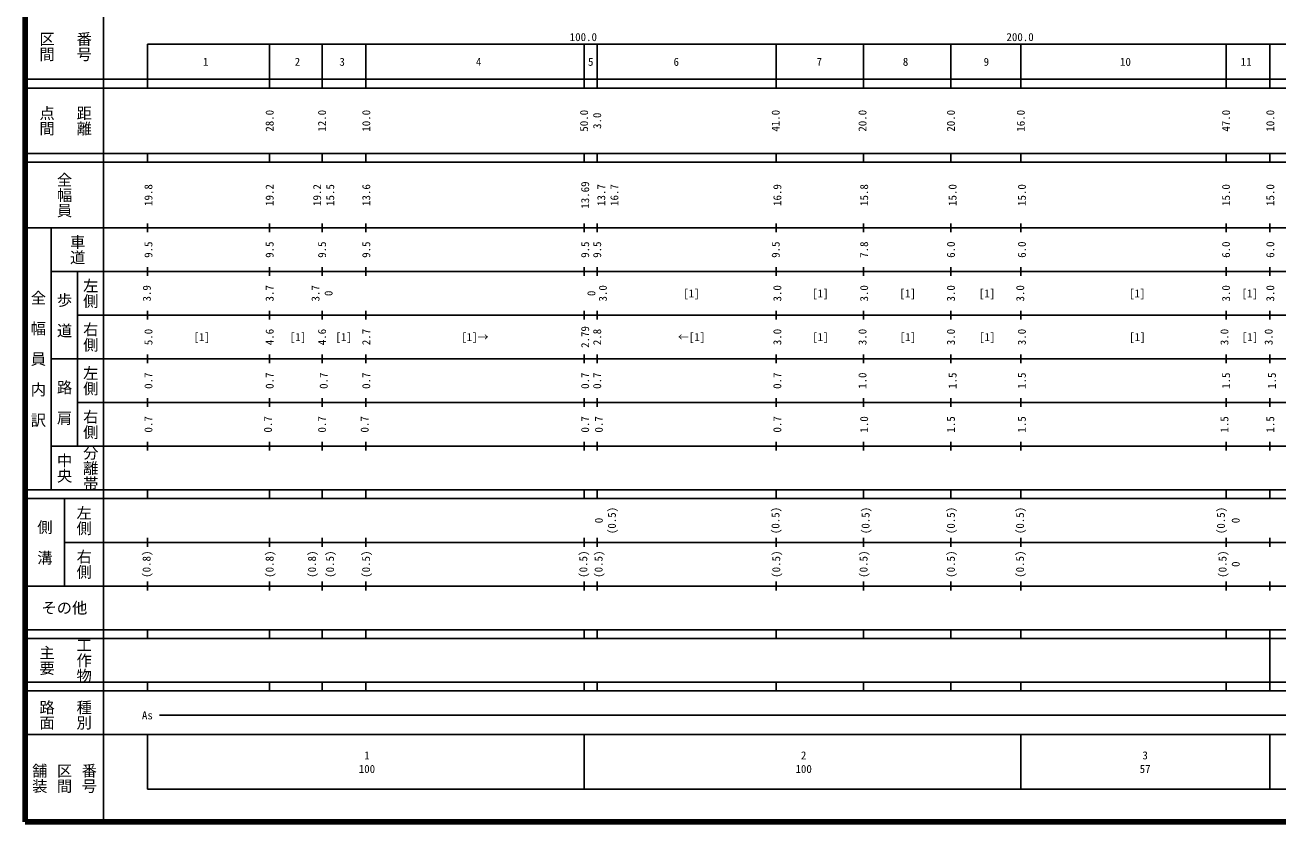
# Model space of a CAD drawing. Units: millimetres on the paper, enlarged 1000 times. Extents: x 40000 to 680000, y 20000 to 380000.
# Drawn here: x 40000 to 326893, y 20000 to 202409 of the extents above; entities that cross this region are included whole.
import ezdxf
from ezdxf.enums import TextEntityAlignment as Align

# ---------------------------------------------------------------- set-up
doc = ezdxf.new("R2010")
doc.units = ezdxf.units.MM
doc.header["$LTSCALE"] = 1000
doc.layers.add('M-TTL', color=2, linetype='Continuous', lineweight=140)
doc.layers.add('M-TTL-BAND', color=7, linetype='Continuous', lineweight=25)
doc.styles.add('@ＭＳ ゴシック', font='')
doc.styles.add('ＭＳ ゴシック', font='')
doc.styles.get('@ＭＳ ゴシック').set_extended_font_data('@MS Gothic')
doc.styles.get('ＭＳ ゴシック').set_extended_font_data('MS Gothic')

msp = doc.modelspace()

# ---------------------------------------------------------------- linework, layer by layer
at = {"layer": 'M-TTL'}
for p, q in [((40000, 380000), (40000, 20000)), ((40000, 20000), (680000, 20000))]:
    msp.add_line(p, q, dxfattribs=at)
at = {"layer": 'M-TTL-BAND'}
for p, q in [((58000, 370000), (58000, 20000)), ((68000, 198000), (579000, 198000)), ((68000, 198000), (68000, 188000)), ((96000, 198000), (96000, 188000)), ((108000, 198000), (108000, 188000)), ((118000, 198000), (118000, 188000)), ((168000, 198000), (168000, 188000)), ((171000, 198000), (171000, 188000)), ((212000, 198000), (212000, 188000)), ((232000, 198000), (232000, 188000)), ((252000, 198000), (252000, 188000)), ((268000, 198000), (268000, 188000)), ((315000, 198000), (315000, 188000)), ((325000, 198000), (325000, 188000)), ((40000, 190000), (579000, 190000)), ((40000, 188000), (579000, 188000)), ((40000, 173000), (579000, 173000)), ((68000, 171000), (68000, 173000)), ((96000, 173000), (96000, 171000)), ((108000, 173000), (108000, 171000)), ((118000, 173000), (118000, 171000)), ((168000, 171000), (168000, 173000)), ((171000, 173000), (171000, 171000)), ((212000, 173000), (212000, 171000)), ((232000, 173000), (232000, 171000)), ((252000, 173000), (252000, 171000)), ((268000, 171000), (268000, 173000)), ((315000, 173000), (315000, 171000)), ((325000, 173000), (325000, 171000)), ((40000, 171000), (579000, 171000)), ((40000, 156000), (579000, 156000)), ((46000, 96000), (46000, 156000)), ((68000, 155000), (68000, 157000)), ((96000, 157000), (96000, 155000)), ((108000, 157000), (108000, 155000)), ((118000, 157000), (118000, 155000)), ((168000, 155000), (168000, 157000)), ((171000, 157000), (171000, 155000)), ((212000, 157000), (212000, 155000)), ((232000, 157000), (232000, 155000)), ((252000, 157000), (252000, 155000)), ((268000, 155000), (268000, 157000)), ((315000, 157000), (315000, 155000)), ((325000, 157000), (325000, 155000)), ((68000, 145000), (68000, 147000)), ((96000, 147000), (96000, 145000)), ((108000, 147000), (108000, 145000)), ((118000, 147000), (118000, 145000)), ((168000, 145000), (168000, 147000)), ((171000, 147000), (171000, 145000)), ((212000, 147000), (212000, 145000)), ((232000, 147000), (232000, 145000)), ((252000, 147000), (252000, 145000)), ((268000, 145000), (268000, 147000)), ((315000, 147000), (315000, 145000)), ((325000, 147000), (325000, 145000)), ((46000, 146000), (579000, 146000)), ((52000, 146000), (52000, 106000)), ((52000, 136000), (579000, 136000)), ((68000, 135000), (68000, 137000)), ((96000, 137000), (96000, 135000)), ((108000, 137000), (108000, 135000)), ((118000, 137000), (118000, 135000)), ((168000, 135000), (168000, 137000)), ((171000, 137000), (171000, 135000)), ((212000, 137000), (212000, 135000)), ((232000, 137000), (232000, 135000)), ((252000, 137000), (252000, 135000)), ((268000, 135000), (268000, 137000)), ((315000, 137000), (315000, 135000)), ((325000, 137000), (325000, 135000)), ((68000, 125000), (68000, 127000)), ((96000, 127000), (96000, 125000)), ((108000, 127000), (108000, 125000)), ((118000, 127000), (118000, 125000)), ((168000, 125000), (168000, 127000)), ((171000, 127000), (171000, 125000)), ((212000, 127000), (212000, 125000)), ((232000, 127000), (232000, 125000)), ((252000, 127000), (252000, 125000)), ((268000, 125000), (268000, 127000)), ((315000, 127000), (315000, 125000)), ((325000, 127000), (325000, 125000)), ((46000, 126000), (579000, 126000)), ((52000, 116000), (579000, 116000)), ((68000, 115000), (68000, 117000)), ((96000, 117000), (96000, 115000)), ((108000, 117000), (108000, 115000)), ((118000, 117000), (118000, 115000)), ((168000, 115000), (168000, 117000)), ((171000, 117000), (171000, 115000)), ((212000, 117000), (212000, 115000)), ((232000, 117000), (232000, 115000)), ((252000, 117000), (252000, 115000)), ((268000, 115000), (268000, 117000)), ((315000, 117000), (315000, 115000)), ((325000, 117000), (325000, 115000)), ((68000, 105000), (68000, 107000)), ((96000, 107000), (96000, 105000)), ((108000, 107000), (108000, 105000)), ((118000, 107000), (118000, 105000)), ((168000, 105000), (168000, 107000)), ((171000, 107000), (171000, 105000)), ((212000, 107000), (212000, 105000)), ((232000, 107000), (232000, 105000)), ((252000, 107000), (252000, 105000)), ((268000, 105000), (268000, 107000)), ((315000, 107000), (315000, 105000)), ((325000, 107000), (325000, 105000)), ((46000, 106000), (579000, 106000)), ((40000, 96000), (579000, 96000)), ((68000, 94000), (68000, 96000)), ((96000, 96000), (96000, 94000)), ((108000, 96000), (108000, 94000)), ((118000, 96000), (118000, 94000)), ((168000, 94000), (168000, 96000)), ((171000, 96000), (171000, 94000)), ((212000, 96000), (212000, 94000)), ((232000, 96000), (232000, 94000)), ((252000, 96000), (252000, 94000)), ((268000, 94000), (268000, 96000)), ((315000, 96000), (315000, 94000)), ((325000, 96000), (325000, 94000)), ((40000, 94000), (579000, 94000)), ((49000, 94000), (49000, 74000)), ((49000, 84000), (579000, 84000)), ((68000, 83000), (68000, 85000)), ((96000, 85000), (96000, 83000)), ((108000, 85000), (108000, 83000)), ((118000, 85000), (118000, 83000)), ((168000, 83000), (168000, 85000)), ((171000, 85000), (171000, 83000)), ((212000, 85000), (212000, 83000)), ((232000, 85000), (232000, 83000)), ((252000, 85000), (252000, 83000)), ((268000, 83000), (268000, 85000)), ((315000, 85000), (315000, 83000)), ((325000, 85000), (325000, 83000)), ((68000, 73000), (68000, 75000)), ((96000, 75000), (96000, 73000)), ((108000, 75000), (108000, 73000)), ((118000, 75000), (118000, 73000)), ((168000, 73000), (168000, 75000)), ((171000, 75000), (171000, 73000)), ((212000, 75000), (212000, 73000)), ((232000, 75000), (232000, 73000)), ((252000, 75000), (252000, 73000)), ((268000, 73000), (268000, 75000)), ((315000, 75000), (315000, 73000)), ((325000, 75000), (325000, 73000)), ((40000, 74000), (579000, 74000)), ((40000, 64000), (579000, 64000)), ((68000, 62000), (68000, 64000)), ((96000, 64000), (96000, 62000)), ((108000, 64000), (108000, 62000)), ((118000, 64000), (118000, 62000)), ((168000, 62000), (168000, 64000)), ((171000, 64000), (171000, 62000)), ((212000, 64000), (212000, 62000)), ((232000, 64000), (232000, 62000)), ((252000, 64000), (252000, 62000)), ((268000, 62000), (268000, 64000)), ((315000, 64000), (315000, 62000)), ((325000, 64000), (325000, 52000)), ((40000, 62000), (579000, 62000)), ((40000, 52000), (579000, 52000)), ((68000, 50000), (68000, 52000)), ((96000, 52000), (96000, 50000)), ((108000, 52000), (108000, 50000)), ((118000, 52000), (118000, 50000)), ((168000, 50000), (168000, 52000)), ((171000, 52000), (171000, 50000)), ((212000, 52000), (212000, 50000)), ((232000, 52000), (232000, 50000)), ((252000, 52000), (252000, 50000)), ((268000, 50000), (268000, 52000)), ((315000, 52000), (315000, 50000)), ((325000, 52000), (325000, 50000)), ((40000, 50000), (579000, 50000)), ((70805, 44406), (565903, 44406)), ((40000, 40000), (579000, 40000)), ((68000, 40000), (68000, 27500)), ((168000, 40000), (168000, 27500)), ((268000, 40000), (268000, 27500)), ((325000, 40000), (325000, 27500)), ((68000, 27500), (579000, 27500))]:
    msp.add_line(p, q, dxfattribs=at)

# ---------------------------------------------------------------- texts
for s, height, rotation, style, p in [('区間', 2566, 270, '@ＭＳ ゴシック', (45000, 197500)), ('番号', 2566, 270, '@ＭＳ ゴシック', (53500, 197500)), ('点間', 2566, 270, '@ＭＳ ゴシック', (45000, 180500)), ('距離', 2566, 270, '@ＭＳ ゴシック', (53500, 180500)), ('28.0', 1833, 90, 'ＭＳ ゴシック', (95996, 180500)), ('12.0', 1833, 90, 'ＭＳ ゴシック', (107996, 180500)), ('10.0', 1833, 90, 'ＭＳ ゴシック', (118122, 180500)), ('50.0', 1833, 90, 'ＭＳ ゴシック', (167996, 180500)), ('3.0', 1833, 90, 'ＭＳ ゴシック', (170999, 180500)), ('41.0', 1833, 90, 'ＭＳ ゴシック', (211875, 180500)), ('20.0', 1833, 90, 'ＭＳ ゴシック', (231751, 180500)), ('20.0', 1833, 90, 'ＭＳ ゴシック', (252001, 180500)), ('16.0', 1833, 90, 'ＭＳ ゴシック', (267996, 180500)), ('47.0', 1833, 90, 'ＭＳ ゴシック', (315004, 180500)), ('10.0', 1833, 90, 'ＭＳ ゴシック', (325129, 180500)), ('全幅員', 2566, 270, '@ＭＳ ゴシック', (49000, 163500)), ('13.69', 1833, 90, 'ＭＳ ゴシック', (168245, 163500)), ('19.8', 1833, 90, 'ＭＳ ゴシック', (68245, 163500)), ('19.2', 1833, 90, 'ＭＳ ゴシック', (95996, 163500)), ('19.2', 1833, 90, 'ＭＳ ゴシック', (106871, 163500)), ('15.5', 1833, 90, 'ＭＳ ゴシック', (109871, 163500)), ('13.6', 1833, 90, 'ＭＳ ゴシック', (118122, 163500)), ('13.7', 1833, 90, 'ＭＳ ゴシック', (171939, 163500)), ('16.7', 1833, 90, 'ＭＳ ゴシック', (174939, 163500)), ('16.9', 1833, 90, 'ＭＳ ゴシック', (212250, 163500)), ('15.8', 1833, 90, 'ＭＳ ゴシック', (232126, 163500)), ('15.0', 1833, 90, 'ＭＳ ゴシック', (252376, 163500)), ('15.0', 1833, 90, 'ＭＳ ゴシック', (268245, 163500)), ('15.0', 1833, 90, 'ＭＳ ゴシック', (315004, 163500)), ('15.0', 1833, 90, 'ＭＳ ゴシック', (325129, 163500)), ('車道', 2566, 270, '@ＭＳ ゴシック', (52000, 151000)), ('9.5', 1833, 90, 'ＭＳ ゴシック', (68245, 151000)), ('9.5', 1833, 90, 'ＭＳ ゴシック', (95996, 151000)), ('9.5', 1833, 90, 'ＭＳ ゴシック', (107996, 151000)), ('9.5', 1833, 90, 'ＭＳ ゴシック', (118122, 151000)), ('9.5', 1833, 90, 'ＭＳ ゴシック', (168245, 151000)), ('9.5', 1833, 90, 'ＭＳ ゴシック', (170999, 151000)), ('9.5', 1833, 90, 'ＭＳ ゴシック', (211875, 151000)), ('7.8', 1833, 90, 'ＭＳ ゴシック', (232126, 151000)), ('6.0', 1833, 90, 'ＭＳ ゴシック', (252001, 151000)), ('6.0', 1833, 90, 'ＭＳ ゴシック', (268245, 151000)), ('6.0', 1833, 90, 'ＭＳ ゴシック', (315004, 151000)), ('6.0', 1833, 90, 'ＭＳ ゴシック', (325129, 151000)), ('左側', 2566, 270, '@ＭＳ ゴシック', (55000, 141000)), ('全\u3000幅\u3000員\u3000内\u3000訳', 2566, 270, '@ＭＳ ゴシック', (43000, 126000)), ('歩\u3000道', 2566, 270, '@ＭＳ ゴシック', (49000, 136000)), ('3.9', 1833, 90, 'ＭＳ ゴシック', (67870, 141000)), ('3.7', 1833, 90, 'ＭＳ ゴシック', (95996, 141000)), ('3.7', 1833, 90, 'ＭＳ ゴシック', (106496, 141000)), ('0', 1833, 90, 'ＭＳ ゴシック', (109496, 141000)), ('0', 1833, 90, 'ＭＳ ゴシック', (169667, 141000)), ('3.0', 1833, 90, 'ＭＳ ゴシック', (172292, 141000)), ('3.0', 1833, 90, 'ＭＳ ゴシック', (212250, 141000)), ('3.0', 1833, 90, 'ＭＳ ゴシック', (232126, 141000)), ('3.0', 1833, 90, 'ＭＳ ゴシック', (252001, 141000)), ('3.0', 1833, 90, 'ＭＳ ゴシック', (267870, 141000)), ('3.0', 1833, 90, 'ＭＳ ゴシック', (315004, 141000)), ('3.0', 1833, 90, 'ＭＳ ゴシック', (325129, 141000)), ('右側', 2566, 270, '@ＭＳ ゴシック', (55000, 131000)), ('5.0', 1833, 90, 'ＭＳ ゴシック', (68245, 131000)), ('4.6', 1833, 90, 'ＭＳ ゴシック', (95996, 131000)), ('4.6', 1833, 90, 'ＭＳ ゴシック', (107996, 131000)), ('2.7', 1833, 90, 'ＭＳ ゴシック', (118122, 131000)), ('2.79', 1833, 90, 'ＭＳ ゴシック', (168245, 131000)), ('2.8', 1833, 90, 'ＭＳ ゴシック', (170999, 131000)), ('3.0', 1833, 90, 'ＭＳ ゴシック', (212250, 131000)), ('3.0', 1833, 90, 'ＭＳ ゴシック', (231751, 131000)), ('3.0', 1833, 90, 'ＭＳ ゴシック', (252001, 131000)), ('3.0', 1833, 90, 'ＭＳ ゴシック', (268245, 131000)), ('3.0', 1833, 90, 'ＭＳ ゴシック', (314629, 131000)), ('3.0', 1833, 90, 'ＭＳ ゴシック', (324754, 131000)), ('左側', 2566, 270, '@ＭＳ ゴシック', (55000, 121000)), ('路\u3000肩', 2566, 270, '@ＭＳ ゴシック', (49000, 116000)), ('0.7', 1833, 90, 'ＭＳ ゴシック', (68245, 121000)), ('0.7', 1833, 90, 'ＭＳ ゴシック', (95996, 121000)), ('0.7', 1833, 90, 'ＭＳ ゴシック', (108371, 121000)), ('0.7', 1833, 90, 'ＭＳ ゴシック', (118122, 121000)), ('0.7', 1833, 90, 'ＭＳ ゴシック', (168245, 121000)), ('0.7', 1833, 90, 'ＭＳ ゴシック', (170999, 121000)), ('0.7', 1833, 90, 'ＭＳ ゴシック', (212250, 121000)), ('1.0', 1833, 90, 'ＭＳ ゴシック', (231751, 121000)), ('1.5', 1833, 90, 'ＭＳ ゴシック', (252376, 121000)), ('1.5', 1833, 90, 'ＭＳ ゴシック', (268245, 121000)), ('1.5', 1833, 90, 'ＭＳ ゴシック', (315004, 121000)), ('1.5', 1833, 90, 'ＭＳ ゴシック', (325504, 121000)), ('右側', 2566, 270, '@ＭＳ ゴシック', (55000, 111000)), ('0.7', 1833, 90, 'ＭＳ ゴシック', (68245, 111000)), ('0.7', 1833, 90, 'ＭＳ ゴシック', (95621, 111000)), ('0.7', 1833, 90, 'ＭＳ ゴシック', (107996, 111000)), ('0.7', 1833, 90, 'ＭＳ ゴシック', (117747, 111000)), ('0.7', 1833, 90, 'ＭＳ ゴシック', (168245, 111000)), ('0.7', 1833, 90, 'ＭＳ ゴシック', (171374, 111000)), ('0.7', 1833, 90, 'ＭＳ ゴシック', (212250, 111000)), ('1.0', 1833, 90, 'ＭＳ ゴシック', (232126, 111000)), ('1.5', 1833, 90, 'ＭＳ ゴシック', (252001, 111000)), ('1.5', 1833, 90, 'ＭＳ ゴシック', (268245, 111000)), ('1.5', 1833, 90, 'ＭＳ ゴシック', (314629, 111000)), ('1.5', 1833, 90, 'ＭＳ ゴシック', (325129, 111000)), ('中央', 2566, 270, '@ＭＳ ゴシック', (49000, 101000)), ('分離帯', 2566, 270, '@ＭＳ ゴシック', (55000, 101000)), ('左側', 2566, 270, '@ＭＳ ゴシック', (53500, 89000)), ('側\u3000溝', 2566, 270, '@ＭＳ ゴシック', (44500, 84000)), ('0', 1833, 90, 'ＭＳ ゴシック', (171372, 89000)), ('(0.5)', 1833, 90, 'ＭＳ ゴシック', (174372, 89000)), ('(0.5)', 1833, 90, 'ＭＳ ゴシック', (211828, 89000)), ('(0.5)', 1833, 90, 'ＭＳ ゴシック', (232454, 89000)), ('(0.5)', 1833, 90, 'ＭＳ ゴシック', (252000, 89000)), ('(0.5)', 1833, 90, 'ＭＳ ゴシック', (267823, 89000)), ('(0.5)', 1833, 90, 'ＭＳ ゴシック', (313832, 89000)), ('0', 1833, 90, 'ＭＳ ゴシック', (317207, 89000)), ('右側', 2566, 270, '@ＭＳ ゴシック', (53500, 79000)), ('(0.8)', 1833, 90, 'ＭＳ ゴシック', (67823, 79000)), ('(0.8)', 1833, 90, 'ＭＳ ゴシック', (95996, 79000)), ('(0.8)', 1833, 90, 'ＭＳ ゴシック', (105699, 79000)), ('(0.5)', 1833, 90, 'ＭＳ ゴシック', (109824, 79000)), ('(0.5)', 1833, 90, 'ＭＳ ゴシック', (118075, 79000)), ('(0.5)', 1833, 90, 'ＭＳ ゴシック', (167823, 79000)), ('(0.5)', 1833, 90, 'ＭＳ ゴシック', (171327, 79000)), ('(0.5)', 1833, 90, 'ＭＳ ゴシック', (212000, 79000)), ('(0.5)', 1833, 90, 'ＭＳ ゴシック', (232000, 79000)), ('(0.5)', 1833, 90, 'ＭＳ ゴシック', (252000, 79000)), ('(0.5)', 1833, 90, 'ＭＳ ゴシック', (267823, 79000)), ('(0.5)', 1833, 90, 'ＭＳ ゴシック', (314207, 79000)), ('0', 1833, 90, 'ＭＳ ゴシック', (317207, 79000)), ('主要', 2566, 270, '@ＭＳ ゴシック', (45000, 57000)), ('工作物', 2566, 270, '@ＭＳ ゴシック', (53500, 57000)), ('路面', 2566, 270, '@ＭＳ ゴシック', (45000, 44500)), ('種別', 2566, 270, '@ＭＳ ゴシック', (53500, 44500)), ('舗装', 2566, 270, '@ＭＳ ゴシック', (43333, 30000)), ('区間', 2566, 270, '@ＭＳ ゴシック', (49000, 30000)), ('番号', 2566, 270, '@ＭＳ ゴシック', (54667, 30000))]:
    msp.add_text(s, height=height, rotation=rotation, dxfattribs=dict(at, style=style)).set_placement(p, align=Align.MIDDLE_CENTER)
at = {"layer": 'M-TTL-BAND', "style": 'ＭＳ ゴシック'}
for s, p in [('100.0', (167844, 198195)), ('200.0', (267844, 198195))]:
    msp.add_text(s, height=1833, dxfattribs=at).set_placement(p, align=Align.BOTTOM_CENTER)
for s, height, p in [('1', 1833, (81366, 194000)), ('2', 1833, (102367, 194000)), ('3', 1833, (112617, 194000)), ('4', 1833, (143868, 194000)), ('5', 1833, (169535, 194000)), ('6', 1833, (189120, 194000)), ('7', 1833, (221871, 194000)), ('8', 1833, (241622, 194000)), ('9', 1833, (260122, 194000)), ('10', 1833, (291974, 194000)), ('11', 1833, (319624, 194000)), ('[1]', 1833, (192596, 141000)), ('[1]', 1833, (222095, 141000)), ('[1]', 1833, (242113, 141000)), ('[1]', 1833, (260279, 141000)), ('[1]', 1833, (294660, 141000)), ('[1]', 1833, (320433, 141000)), ('[1]', 1833, (80467, 131000)), ('[1]', 1833, (102474, 131000)), ('[1]', 1833, (112968, 131000)), ('[1]→', 1833, (143010, 131000)), ('←[1]', 1833, (192629, 131000)), ('[1]', 1833, (222128, 131000)), ('[1]', 1833, (242146, 131000)), ('[1]', 1833, (260312, 131000)), ('[1]', 1833, (294693, 131000)), ('[1]', 1833, (320466, 131000)), ('その他', 2566, (49000, 69000)), ('As', 1833, (68006, 44406)), ('1', 1833, (118288, 35238)), ('2', 1833, (218288, 35238)), ('3', 1833, (296481, 35238)), ('100', 1833, (118288, 32131)), ('100', 1833, (218288, 32131)), ('57', 1833, (296481, 32131))]:
    msp.add_text(s, height=height, dxfattribs=at).set_placement(p, align=Align.MIDDLE_CENTER)

doc.saveas('drawing.dxf')
